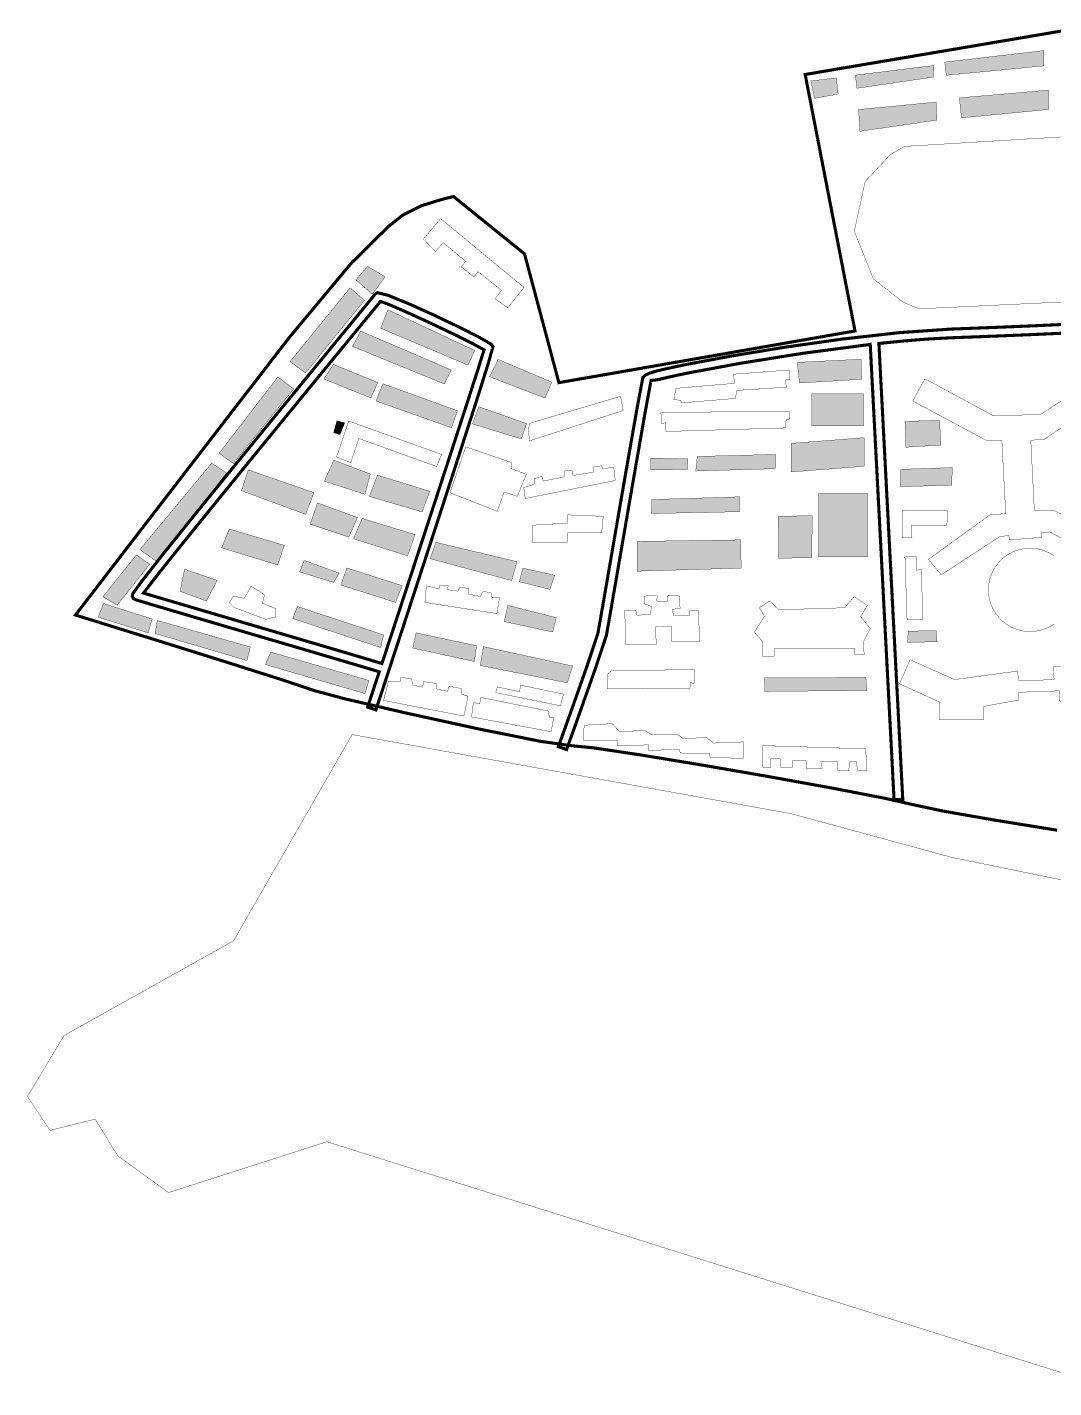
# Model space of a CAD drawing. Extents: x -14.6 to 30.8, y -26 to 29.
# Drawn here: x -14.64 to -5.38, y 16.13 to 28.39 of the extents above; entities that cross this region are included whole.
import ezdxf

# ---------------------------------------------------------------- set-up
doc = ezdxf.new("R2010")
doc.units = 0
doc.header["$LTSCALE"] = 0.000394
doc.linetypes.add('DASHED', pattern=[3e-06, 2e-06, -1e-06])
for name, color, linetype in [('CW_1001', 7, 'CONTINUOUS'), ('CW_1002', 7, 'CONTINUOUS'), ('CW_2001', 7, 'CONTINUOUS'), ('CW_2002', 7, 'CONTINUOUS'), ('CW_2003', 7, 'CONTINUOUS'), ('CW_2004', 7, 'CONTINUOUS'), ('CW_2006', 7, 'CONTINUOUS'), ('CW_2007', 7, 'CONTINUOUS')]:
    doc.layers.add(name, color=color, linetype=linetype)

msp = doc.modelspace()

# ---------------------------------------------------------------- linework, layer by layer
at = {"layer": 'CW_1001', "color": 1, "linetype": 'DASHED', "const_width": 0.02778}
msp.add_lwpolyline([(-5.351371, 21.154247), (-5.925039, 21.247113), (-6.382825, 21.327103), (-6.642969, 21.38263), (-6.905955, 21.442127), (-7.370126, 21.531881), (-7.9505, 21.637087), (-8.562097, 21.742936), (-9.119939, 21.834622), (-9.539044, 21.897338), (-9.734433, 21.916276), (-9.734433, 21.916276), (-10.012665, 21.955581), (-10.569129, 22.067316), (-11.218336, 22.209081), (-11.7748, 22.338481), (-12.053031, 22.413118), (-12.326405, 22.505126), (-12.866528, 22.676629), (-13.485263, 22.870213), (-13.994471, 23.028467), (-14.206016, 23.093976), (-14.146715, 23.171177), (-13.982143, 23.38531), (-13.73229, 23.710172), (-13.41715, 24.11956), (-13.056715, 24.587272), (-12.670977, 25.087105), (-12.279929, 25.592854), (-12.279929, 25.592854), (-11.719582, 26.264619), (-11.387908, 26.59218), (-11.25274, 26.700142), (-11.085227, 26.784265), (-10.889797, 26.844105), (-10.79589, 26.86689), (-10.155854, 26.350126), (-9.845756, 25.188992), (-7.174776, 25.655051), (-7.624205, 27.967142), (-5.191386, 28.379417)], dxfattribs=at)
at = {"layer": 'CW_1002', "color": 1, "linetype": 'CONTINUOUS', "const_width": 0.007874}
for points in [[(-11.57085, 22.263882), (-11.557667, 22.303961), (-11.521594, 22.413669), (-11.466083, 22.582559), (-11.726607, 22.660169), (-12.157888, 22.787411), (-12.663472, 22.936213), (-13.146635, 23.078426), (-13.512779, 23.186565), (-13.666902, 23.233028), (-13.666882, 23.233075), (-13.667272, 23.233205), (-13.686206, 23.245826), (-13.6934, 23.263628), (-13.688957, 23.286591), (-13.605844, 23.401866), (-13.404195, 23.657668), (-13.117717, 24.013537), (-12.780113, 24.429013), (-12.425089, 24.863636), (-12.086352, 25.276946), (-11.797605, 25.628483), (-11.592555, 25.877787), (-11.547799, 25.932191), (-11.518173, 25.96824), (-11.504606, 25.984843), (-11.504547, 25.984902), (-11.504555, 25.984906), (-11.497443, 25.991948), (-11.489021, 25.997005), (-11.479311, 26.000071), (-11.383207, 25.974878), (-11.1977, 25.899409), (-10.967874, 25.795642), (-10.741252, 25.687297), (-10.557105, 25.594133), (-10.460181, 25.537791), (-10.451198, 25.529162), (-10.444912, 25.51977), (-10.441394, 25.509626), (-10.44124, 25.509626), (-10.484148, 25.358024), (-10.602265, 24.983128), (-10.770694, 24.459847), (-10.964537, 23.863094), (-11.158897, 23.26778), (-11.328878, 22.748816), (-11.449581, 22.381113), (-11.49611, 22.239583)], [(-11.44161, 22.657031), (-11.307284, 23.066088), (-11.147539, 23.553122), (-10.978181, 24.070325), (-10.815016, 24.569887), (-10.673851, 25.004), (-10.57049, 25.324855), (-10.52074, 25.484642), (-10.624521, 25.541492), (-10.796003, 25.626951), (-11.001094, 25.724594), (-11.199627, 25.815745), (-11.361943, 25.886731), (-11.454854, 25.921685), (-11.531965, 25.827961), (-11.72085, 25.598326), (-11.984916, 25.276953), (-12.296387, 24.897236), (-12.62749, 24.492568), (-12.950449, 24.096343), (-13.237491, 23.741955), (-13.460841, 23.462797), (-13.592724, 23.292264), (-13.380957, 23.229417), (-13.045765, 23.130592), (-12.641323, 23.011567), (-12.137344, 22.86323), (-11.705949, 22.735904)]]:
    msp.add_lwpolyline(points, close=True, dxfattribs=at)
msp.add_lwpolyline([(-5.098969, 25.643836), (-5.55713, 25.623224), (-5.670655, 25.618445), (-5.788752, 25.613593), (-5.911248, 25.608685), (-6.037168, 25.603766), (-6.168002, 25.598784), (-6.303638, 25.593752), (-6.305575, 25.593681), (-6.508852, 25.582907), (-6.728171, 25.565435), (-6.959138, 25.542272), (-6.743965, 21.432252), (-6.822398, 21.428252), (-7.037323, 25.533535), (-7.63862, 25.454482), (-8.207498, 25.363796), (-8.675118, 25.277165), (-8.777467, 25.255975), (-8.865801, 25.236484), (-8.938591, 25.219047), (-8.980555, 25.211569), (-9.005316, 25.210134), (-9.014709, 25.207457), (-9.014736, 25.207469), (-9.065276, 24.935362), (-9.168075, 24.347202), (-9.285835, 23.665744), (-9.348837, 23.300852), (-9.395452, 23.032688), (-9.417496, 22.910402), (-9.41752, 22.910291), (-9.518436, 22.606161), (-9.686862, 22.130326), (-9.776224, 21.881343), (-9.850043, 21.907791), (-9.761284, 22.155064), (-9.59414, 22.626945), (-9.494417, 22.926591), (-9.494394, 22.926701), (-9.472685, 23.047392), (-9.426246, 23.314659), (-9.363346, 23.678972), (-9.243955, 24.369522), (-9.139544, 24.964471), (-9.087937, 25.235846), (-9.087913, 25.235909), (-9.087606, 25.236984), (-9.067405, 25.256334), (-9.023487, 25.275899), (-8.957661, 25.295331), (-8.885564, 25.312557), (-8.795997, 25.332252), (-8.690496, 25.354063), (-8.29097, 25.428866), (-7.808068, 25.508318), (-7.286715, 25.582174), (-6.771834, 25.640188), (-6.308346, 25.672114), (-6.306409, 25.672185), (-6.172642, 25.677148), (-6.041871, 25.682132), (-5.914327, 25.687118), (-5.791831, 25.692026), (-5.673734, 25.696878), (-5.560209, 25.701657), (-5.055628, 25.724486)], dxfattribs=at)
at = {"layer": 'CW_2001', "color": 1, "linetype": 'CONTINUOUS', "const_width": 0.003}
for points in [[(-6.365244, 28.078472), (-5.471339, 28.18248), (-5.471339, 28.04474), (-6.351189, 27.960409)], [(-7.171268, 27.960846), (-6.463882, 28.047866), (-6.466689, 27.944004), (-7.157232, 27.842949)], [(-7.572945, 27.908559), (-7.343409, 27.936551), (-7.326614, 27.790992), (-7.539354, 27.751803)], [(-6.233701, 27.755929), (-5.428067, 27.826106), (-5.428067, 27.652067), (-6.214051, 27.576276)], [(-6.442063, 27.718213), (-6.436465, 27.555858), (-7.130669, 27.455087), (-7.141866, 27.651031)], [(-11.528008, 25.986374), (-11.412425, 26.143236), (-11.572039, 26.236803), (-11.676614, 26.115717)], [(-11.728902, 26.044165), (-11.599559, 25.931335), (-12.130689, 25.276366), (-12.271039, 25.378189)], [(-11.388272, 25.845539), (-11.452949, 25.679862), (-10.666079, 25.347224), (-10.604583, 25.478602)], [(-11.633339, 25.653787), (-11.707205, 25.515811), (-10.879346, 25.177142), (-10.81663, 25.302575)], [(-10.394173, 25.399213), (-10.469858, 25.242236), (-9.970898, 25.05022), (-9.910287, 25.193323)], [(-7.695055, 25.371811), (-7.12, 25.4), (-7.114362, 25.219591), (-7.675323, 25.185764)], [(-11.879996, 25.353594), (-11.480157, 25.190087), (-11.541988, 25.051311), (-11.965185, 25.221689)], [(-8.791937, 25.137496), (-8.262315, 25.18274), (-8.270299, 25.265244), (-7.769953, 25.302504), (-7.761969, 25.214677), (-7.803059, 25.212598), (-7.793906, 25.148142), (-8.243685, 25.118866), (-8.251669, 25.047008), (-8.736047, 25.007087), (-8.749354, 25.031039), (-8.807906, 25.035031)], [(-12.238276, 25.131803), (-12.782, 24.459661), (-12.910417, 24.552559), (-12.380354, 25.241094)], [(-11.433323, 25.179039), (-11.494472, 25.023386), (-10.814878, 24.782957), (-10.760677, 24.935831)], [(-10.106677, 24.823449), (-9.289622, 25.065638), (-9.265669, 24.93789), (-10.112, 24.663764), (-10.119984, 24.775543)], [(-10.567339, 24.971575), (-10.625213, 24.817244), (-10.184268, 24.682205), (-10.137417, 24.82)], [(-8.925008, 24.91926), (-7.767291, 24.932567), (-7.761969, 24.86337), (-7.796567, 24.852724), (-7.80189, 24.780866), (-8.879764, 24.748929), (-8.879764, 24.82611), (-8.922346, 24.823449)], [(-11.848378, 24.845638), (-11.87748, 24.737543), (-11.819276, 24.720913), (-11.777701, 24.826236)], [(-8.597732, 24.523465), (-7.890961, 24.542205), (-7.893638, 24.413701), (-8.611118, 24.392283)], [(-13.472276, 23.574646), (-13.624843, 23.684984), (-12.977795, 24.462803), (-12.842937, 24.375622)], [(-11.87537, 24.489622), (-11.546835, 24.365748), (-11.595307, 24.18263), (-11.961543, 24.301118)], [(-10.162567, 24.24326), (-10.069417, 24.272535), (-10.066756, 24.323102), (-10.00022, 24.344394), (-9.986913, 24.301811), (-9.797953, 24.339071), (-9.79263, 24.392299), (-9.726094, 24.394961), (-9.71811, 24.352378), (-9.534472, 24.381654), (-9.531811, 24.429559), (-9.462508, 24.438843), (-9.449201, 24.414831), (-9.350835, 24.424236), (-9.337528, 24.307134), (-10.14926, 24.144787)], [(-8.682819, 24.501417), (-8.68548, 24.405606), (-9.015496, 24.402945), (-9.018157, 24.509402)], [(-11.482205, 24.354976), (-11.010945, 24.209559), (-11.078268, 24.023748), (-11.554913, 24.16378)], [(-12.02348, 24.104535), (-11.66263, 23.972583), (-11.740724, 23.797543), (-12.08811, 23.913339)], [(-9.007339, 24.135276), (-9.010016, 24.009449), (-8.217575, 24.025512), (-8.214898, 24.15937)], [(-11.619543, 23.964504), (-11.142898, 23.819087), (-11.21022, 23.62789), (-11.697638, 23.781386)], [(-10.081996, 23.903717), (-9.769228, 23.922429), (-9.769228, 23.99728), (-9.445768, 23.983913), (-9.459134, 23.839559), (-9.763882, 23.836886), (-9.769228, 23.751343), (-10.087343, 23.751343)], [(-12.818886, 23.869488), (-12.887193, 23.700087), (-12.383087, 23.545713), (-12.32161, 23.721945)], [(-10.955819, 23.74924), (-10.22378, 23.575244), (-10.271685, 23.404913), (-11.006236, 23.601858)], [(-9.13852, 23.757795), (-8.206866, 23.771181), (-8.201512, 23.51685), (-9.13852, 23.490079)], [(-13.957827, 23.259906), (-13.655811, 23.636409), (-13.53663, 23.551087), (-13.83052, 23.182709)], [(-12.144661, 23.587496), (-11.826898, 23.471701), (-11.878063, 23.38822), (-12.182362, 23.482472)], [(-13.22213, 23.507169), (-12.927744, 23.40589), (-13.025244, 23.22126), (-13.26222, 23.307433)], [(-11.758264, 23.518386), (-11.259346, 23.359272), (-11.318677, 23.208248), (-11.812201, 23.364665)], [(-9.925701, 23.325071), (-9.883118, 23.452819), (-10.170551, 23.516693), (-10.202488, 23.394268)], [(-12.621256, 23.353878), (-12.499783, 23.275957), (-12.521374, 23.20039), (-12.397228, 23.151811), (-12.402626, 23.076244), (-12.488988, 23.054654), (-12.775063, 23.162606), (-12.818244, 23.205787), (-12.780461, 23.265161), (-12.683303, 23.243571)], [(-10.404756, 23.106835), (-11.054142, 23.207969), (-11.040835, 23.357008), (-10.926394, 23.330394), (-10.921071, 23.362331), (-10.84389, 23.359669), (-10.849213, 23.322409), (-10.756063, 23.309102), (-10.742756, 23.341039), (-10.657591, 23.335717), (-10.660252, 23.282488), (-10.553795, 23.261197), (-10.529843, 23.309102), (-10.457984, 23.293134), (-10.447339, 23.250551), (-10.380803, 23.255874)], [(-13.952409, 23.197606), (-13.513606, 23.05811), (-13.550173, 22.933512), (-14.00252, 23.075717)], [(-10.305402, 23.180866), (-10.340409, 23.035449), (-9.901465, 22.941197), (-9.86915, 23.070457)], [(-8.826685, 22.85448), (-8.576469, 22.851846), (-8.587004, 23.133669), (-8.66602, 23.136303), (-8.668654, 23.088894), (-8.813516, 23.091528), (-8.821417, 23.146839), (-8.752937, 23.152106), (-8.755571, 23.265362), (-8.860925, 23.273264), (-8.868827, 23.217953), (-8.963646, 23.217953), (-8.958378, 23.267996), (-9.074268, 23.265362), (-9.076902, 23.196882), (-9.011055, 23.170543), (-9.018957, 23.102063), (-9.140114, 23.091528), (-9.153283, 23.138937), (-9.250736, 23.138937), (-9.245469, 22.828142), (-8.968913, 22.828142), (-8.971547, 22.991441), (-8.829319, 22.994075)], [(-7.992, 23.083118), (-8.081953, 22.940252), (-8.007874, 22.852945), (-8.01052, 22.720661), (-7.904693, 22.723307), (-7.899402, 22.79474), (-7.177134, 22.79474), (-7.177134, 22.739181), (-7.092472, 22.736535), (-7.097764, 22.855591), (-7.036913, 22.972), (-7.12422, 23.080472), (-7.06337, 23.181008), (-7.182425, 23.260378), (-7.267087, 23.159843), (-7.862362, 23.141323), (-7.944378, 23.220693), (-8.036976, 23.159843)], [(-12.203244, 23.170492), (-11.426551, 22.914291), (-11.45352, 22.801024), (-12.246394, 23.062618)], [(-13.467382, 23.044906), (-12.629189, 22.806197), (-12.659028, 22.68413), (-13.489083, 22.928264)], [(-11.133898, 22.93311), (-10.588835, 22.817654), (-10.60763, 22.675346), (-11.163433, 22.796173)], [(-12.445961, 22.760571), (-11.558697, 22.50437), (-11.593756, 22.385709), (-12.491807, 22.647303)], [(-10.52622, 22.809244), (-9.721039, 22.634205), (-9.769512, 22.483402), (-10.555843, 22.639591)], [(-9.371894, 22.591094), (-9.408768, 22.559488), (-9.408768, 22.427795), (-8.663386, 22.433063), (-8.660752, 22.483106), (-8.624646, 22.478976), (-8.624646, 22.602583)], [(-11.384157, 22.494709), (-11.277701, 22.494709), (-11.269717, 22.531969), (-11.173906, 22.518661), (-11.165921, 22.462772), (-11.075433, 22.444142), (-11.064787, 22.494709), (-10.950346, 22.476079), (-10.945024, 22.425512), (-10.849213, 22.406882), (-10.835906, 22.452126), (-10.724126, 22.430835), (-10.721465, 22.380268), (-10.665575, 22.361638), (-10.702835, 22.183323), (-11.42674, 22.324378)], [(-10.399654, 22.445701), (-10.200378, 22.402614), (-10.192299, 22.461858), (-9.80452, 22.381071), (-9.831449, 22.276047), (-10.415811, 22.394535)], [(-7.068661, 22.413764), (-7.986709, 22.405827), (-7.992, 22.527528), (-7.076598, 22.530173)], [(-10.548472, 22.350992), (-9.941669, 22.228567), (-9.931024, 22.170016), (-9.893673, 22.168272), (-9.915055, 22.042268), (-10.633638, 22.175339), (-10.617669, 22.303087), (-10.559118, 22.297764)], [(-9.542488, 22.108157), (-9.363654, 22.113417), (-9.295276, 22.03978), (-9.074362, 22.055559), (-9.016504, 22.01874), (-8.769291, 22.01348), (-8.721953, 21.976661), (-8.516819, 21.992441), (-8.448441, 21.939843), (-8.180189, 21.950362), (-8.180189, 21.803087), (-8.48, 21.808346), (-8.49052, 21.847795), (-8.750882, 21.850425), (-8.758772, 21.881984), (-9.037543, 21.874094), (-9.037543, 21.924063), (-9.316315, 21.913543), (-9.316315, 21.960882), (-9.621386, 21.963512), (-9.618756, 22.097638)], [(-8.007555, 21.916827), (-8.007555, 21.721921), (-7.936441, 21.716654), (-7.933807, 21.798303), (-7.849524, 21.798303), (-7.84689, 21.721921), (-7.741535, 21.719287), (-7.738902, 21.7825), (-7.61511, 21.779866), (-7.612476, 21.708752), (-7.470248, 21.711386), (-7.483417, 21.774598), (-7.333287, 21.774598), (-7.333287, 21.695583), (-7.230567, 21.690315), (-7.225299, 21.769331), (-7.159453, 21.769331), (-7.154185, 21.695583), (-7.069902, 21.687681), (-7.077803, 21.887854)]]:
    msp.add_lwpolyline(points, close=True, dxfattribs=at)
at = {"layer": 'CW_2001', "color": 1, "linetype": 'CONTINUOUS'}
for points in [[(-6.365244, 28.078472), (-5.471339, 28.18248), (-6.351189, 27.960409), (-5.471339, 28.04474)], [(-7.171268, 27.960846), (-6.463882, 28.047866), (-7.157232, 27.842949), (-6.466689, 27.944004)], [(-7.572945, 27.908559), (-7.343409, 27.936551), (-7.539354, 27.751803), (-7.326614, 27.790992)], [(-6.233701, 27.755929), (-5.428067, 27.826106), (-6.214051, 27.576276), (-5.428067, 27.652067)], [(-6.442063, 27.718213), (-6.436465, 27.555858), (-7.141866, 27.651031), (-7.130669, 27.455087)], [(-11.528008, 25.986374), (-11.412425, 26.143236), (-11.676614, 26.115717), (-11.572039, 26.236803)], [(-11.728902, 26.044165), (-11.599559, 25.931335), (-12.271039, 25.378189), (-12.130689, 25.276366)], [(-11.388272, 25.845539), (-11.452949, 25.679862), (-10.604583, 25.478602), (-10.666079, 25.347224)], [(-11.633339, 25.653787), (-11.707205, 25.515811), (-10.81663, 25.302575), (-10.879346, 25.177142)], [(-10.394173, 25.399213), (-10.469858, 25.242236), (-9.910287, 25.193323), (-9.970898, 25.05022)], [(-7.695055, 25.371811), (-7.12, 25.4), (-7.675323, 25.185764), (-7.114362, 25.219591)], [(-11.879996, 25.353594), (-11.480157, 25.190087), (-11.965185, 25.221689), (-11.541988, 25.051311)], [(-12.238276, 25.131803), (-12.782, 24.459661), (-12.380354, 25.241094), (-12.910417, 24.552559)], [(-11.433323, 25.179039), (-11.494472, 25.023386), (-10.760677, 24.935831), (-10.814878, 24.782957)], [(-10.567339, 24.971575), (-10.625213, 24.817244), (-10.137417, 24.82), (-10.184268, 24.682205)], [(-11.848378, 24.845638), (-11.87748, 24.737543), (-11.777701, 24.826236), (-11.819276, 24.720913)], [(-8.597732, 24.523465), (-7.890961, 24.542205), (-8.611118, 24.392283), (-7.893638, 24.413701)], [(-13.472276, 23.574646), (-13.624843, 23.684984), (-12.842937, 24.375622), (-12.977795, 24.462803)], [(-11.87537, 24.489622), (-11.546835, 24.365748), (-11.961543, 24.301118), (-11.595307, 24.18263)], [(-8.682819, 24.501417), (-8.68548, 24.405606), (-9.018157, 24.509402), (-9.015496, 24.402945)], [(-11.482205, 24.354976), (-11.010945, 24.209559), (-11.554913, 24.16378), (-11.078268, 24.023748)], [(-12.02348, 24.104535), (-11.66263, 23.972583), (-12.08811, 23.913339), (-11.740724, 23.797543)], [(-9.007339, 24.135276), (-9.010016, 24.009449), (-8.214898, 24.15937), (-8.217575, 24.025512)], [(-11.619543, 23.964504), (-11.142898, 23.819087), (-11.697638, 23.781386), (-11.21022, 23.62789)], [(-12.818886, 23.869488), (-12.887193, 23.700087), (-12.32161, 23.721945), (-12.383087, 23.545713)], [(-10.955819, 23.74924), (-10.22378, 23.575244), (-11.006236, 23.601858), (-10.271685, 23.404913)], [(-9.13852, 23.757795), (-8.206866, 23.771181), (-9.13852, 23.490079), (-8.201512, 23.51685)], [(-13.957827, 23.259906), (-13.655811, 23.636409), (-13.83052, 23.182709), (-13.53663, 23.551087)], [(-12.144661, 23.587496), (-11.826898, 23.471701), (-12.182362, 23.482472), (-11.878063, 23.38822)], [(-13.22213, 23.507169), (-12.927744, 23.40589), (-13.26222, 23.307433), (-13.025244, 23.22126)], [(-11.758264, 23.518386), (-11.259346, 23.359272), (-11.812201, 23.364665), (-11.318677, 23.208248)], [(-9.925701, 23.325071), (-9.883118, 23.452819), (-10.202488, 23.394268), (-10.170551, 23.516693)], [(-13.952409, 23.197606), (-13.513606, 23.05811), (-14.00252, 23.075717), (-13.550173, 22.933512)], [(-12.203244, 23.170492), (-11.426551, 22.914291), (-12.246394, 23.062618), (-11.45352, 22.801024)], [(-10.305402, 23.180866), (-10.340409, 23.035449), (-9.86915, 23.070457), (-9.901465, 22.941197)], [(-13.467382, 23.044906), (-12.629189, 22.806197), (-13.489083, 22.928264), (-12.659028, 22.68413)], [(-11.133898, 22.93311), (-10.588835, 22.817654), (-11.163433, 22.796173), (-10.60763, 22.675346)], [(-12.445961, 22.760571), (-11.558697, 22.50437), (-12.491807, 22.647303), (-11.593756, 22.385709)], [(-10.52622, 22.809244), (-9.721039, 22.634205), (-10.555843, 22.639591), (-9.769512, 22.483402)], [(-7.068661, 22.413764), (-7.986709, 22.405827), (-7.076598, 22.530173), (-7.992, 22.527528)]]:
    msp.add_solid(points, dxfattribs=at)
at = {"layer": 'CW_2002', "color": 1, "linetype": 'CONTINUOUS', "const_width": 0.003}
msp.add_lwpolyline([(-11.710622, 22.016394), (-12.780465, 20.156906), (-14.308811, 19.303579), (-14.639764, 18.753445), (-14.435953, 18.447728), (-14.028331, 18.549634), (-13.82452, 18.218441), (-13.365945, 17.887248), (-11.939268, 18.345823), (-4.882311, 16.129378), (-2.629697, 20.156906), (-6.297728, 20.908343), (-7.749657, 21.303165)], close=True, dxfattribs=at)
at = {"layer": 'CW_2003', "color": 1, "linetype": 'CONTINUOUS', "const_width": 0.003}
for points in [[(-6.54411, 25.22435), (-5.932961, 24.893311), (-5.506429, 24.899677), (-4.869815, 25.313476), (-4.761591, 25.160689), (-5.468232, 24.676862), (-5.589189, 24.670496), (-5.557358, 24.040248), (-5.385472, 24.040248), (-4.736126, 23.728307), (-4.837984, 23.537323), (-5.417303, 23.842898), (-5.493697, 23.836531), (-5.494, 23.793748), (-5.78348, 23.77148), (-5.786661, 23.809654), (-5.866189, 23.803291), (-6.397433, 23.456551), (-6.511953, 23.59652), (-5.952079, 24.00052), (-5.815291, 24.006882), (-5.850283, 24.668551), (-5.996614, 24.671732), (-6.654236, 25.023646)], [(-6.724134, 24.83937), (-6.412772, 24.848902), (-6.400063, 24.6265), (-6.714602, 24.607437)], [(-6.76226, 24.407276), (-6.298394, 24.423161), (-6.301571, 24.264303), (-6.765437, 24.251594)], [(-7.867236, 23.983425), (-7.561276, 23.989669), (-7.564398, 23.611902), (-7.864114, 23.605657)], [(-6.746374, 24.035547), (-6.339697, 24.03237), (-6.346051, 23.905283), (-6.663768, 23.905283), (-6.660591, 23.790906), (-6.749551, 23.790906)], [(-6.724134, 23.619339), (-6.622465, 23.622516), (-6.619287, 23.498606), (-6.574807, 23.504961), (-6.565276, 23.050626), (-6.705071, 23.050626)], [(-6.695539, 22.948957), (-6.441366, 22.952134), (-6.435012, 22.853642), (-6.698717, 22.847287)], [(-6.677799, 22.690626), (-6.276732, 22.512374), (-5.710146, 22.588768), (-5.697413, 22.499642), (-5.379106, 22.512374), (-5.385472, 22.626965), (-4.424185, 22.677894), (-4.411453, 22.448713), (-4.627902, 22.442346), (-4.608803, 22.327756), (-4.787055, 22.315024), (-4.806154, 22.423248), (-5.156291, 22.391417), (-5.149925, 22.315024), (-5.219953, 22.264094), (-5.334543, 22.32139), (-5.334543, 22.410516), (-5.697413, 22.397783), (-5.697413, 22.327756), (-6.01572, 22.270461), (-6.01572, 22.149504), (-6.416787, 22.149504), (-6.410421, 22.308657), (-6.773291, 22.474177)]]:
    msp.add_lwpolyline(points, close=True, dxfattribs=at)
at = {"layer": 'CW_2003', "color": 1, "linetype": 'CONTINUOUS'}
for points in [[(-6.724134, 24.83937), (-6.412772, 24.848902), (-6.714602, 24.607437), (-6.400063, 24.6265)], [(-6.76226, 24.407276), (-6.298394, 24.423161), (-6.765437, 24.251594), (-6.301571, 24.264303)], [(-7.867236, 23.983425), (-7.561276, 23.989669), (-7.864114, 23.605657), (-7.564398, 23.611902)], [(-6.695539, 22.948957), (-6.441366, 22.952134), (-6.698717, 22.847287), (-6.435012, 22.853642)]]:
    msp.add_solid(points, dxfattribs=at)
at = {"layer": 'CW_2004', "color": 1, "linetype": 'CONTINUOUS', "const_width": 0.003}
msp.add_lwpolyline([(-6.728728, 27.318811), (-4.933476, 27.427035), (-4.78564, 27.368325), (-4.506238, 27.144096), (-4.341425, 26.682197), (-4.463797, 26.220298), (-4.717735, 25.996068), (-4.857083, 25.937358), (-6.595039, 25.854598), (-6.736981, 25.911658), (-7.009074, 26.124334), (-7.180724, 26.554874), (-7.083346, 27.001919), (-6.855815, 27.245247)], close=True, dxfattribs=at)
msp.add_lwpolyline([(-5.379411, 23.628053), (-5.380829, 23.629046), (-5.382252, 23.630032), (-5.383679, 23.631012), (-5.385111, 23.631986), (-5.386548, 23.632952), (-5.387988, 23.633913), (-5.389434, 23.634866), (-5.390883, 23.635813), (-5.392337, 23.636753), (-5.393795, 23.637686), (-5.395258, 23.638613), (-5.396725, 23.639533), (-5.398196, 23.640446), (-5.399671, 23.641353), (-5.40115, 23.642252), (-5.402634, 23.643145), (-5.404121, 23.644031), (-5.405613, 23.64491), (-5.407109, 23.645782), (-5.408609, 23.646647), (-5.410112, 23.647505), (-5.41162, 23.648357), (-5.413131, 23.649201), (-5.414647, 23.650039), (-5.416166, 23.650869), (-5.417689, 23.651692), (-5.419216, 23.652509), (-5.420747, 23.653318), (-5.422281, 23.65412), (-5.423819, 23.654916), (-5.425361, 23.655704), (-5.426906, 23.656485), (-5.428455, 23.657259), (-5.430007, 23.658025), (-5.431563, 23.658785), (-5.433122, 23.659537), (-5.434685, 23.660282), (-5.436251, 23.66102), (-5.437821, 23.661751), (-5.439394, 23.662474), (-5.44097, 23.663191), (-5.44255, 23.6639), (-5.444133, 23.664601), (-5.445719, 23.665296), (-5.447308, 23.665983), (-5.448901, 23.666662), (-5.450496, 23.667335), (-5.452095, 23.668), (-5.453696, 23.668657), (-5.455301, 23.669308), (-5.456909, 23.66995), (-5.458519, 23.670586), (-5.460133, 23.671214), (-5.461749, 23.671834), (-5.463369, 23.672447), (-5.464991, 23.673053), (-5.466615, 23.673651), (-5.468243, 23.674242), (-5.469873, 23.674825), (-5.471506, 23.6754), (-5.473142, 23.675968), (-5.47478, 23.676529), (-5.476421, 23.677082), (-5.478064, 23.677627), (-5.47971, 23.678165), (-5.481358, 23.678695), (-5.483009, 23.679218), (-5.484662, 23.679733), (-5.486317, 23.68024), (-5.487975, 23.68074), (-5.489635, 23.681232), (-5.491297, 23.681717), (-5.492961, 23.682193), (-5.494628, 23.682662), (-5.496297, 23.683124), (-5.497968, 23.683578), (-5.499641, 23.684024), (-5.501316, 23.684462), (-5.502993, 23.684892), (-5.504672, 23.685315), (-5.506353, 23.68573), (-5.508036, 23.686138), (-5.50972, 23.686537), (-5.511407, 23.686929), (-5.513095, 23.687313), (-5.514785, 23.687689), (-5.516477, 23.688058), (-5.51817, 23.688418), (-5.519865, 23.688771), (-5.521562, 23.689116), (-5.52326, 23.689453), (-5.52496, 23.689782), (-5.526661, 23.690104), (-5.528364, 23.690418), (-5.530068, 23.690723), (-5.531774, 23.691021), (-5.533481, 23.691311), (-5.535189, 23.691594), (-5.536899, 23.691868), (-5.538609, 23.692134), (-5.540321, 23.692393), (-5.542034, 23.692644), (-5.543749, 23.692886), (-5.545464, 23.693121), (-5.547181, 23.693348), (-5.548898, 23.693567), (-5.550617, 23.693778), (-5.552336, 23.693982), (-5.554056, 23.694177), (-5.555778, 23.694364), (-5.5575, 23.694544), (-5.559223, 23.694715), (-5.560946, 23.694879), (-5.562671, 23.695034), (-5.564396, 23.695182), (-5.566122, 23.695321), (-5.567848, 23.695453), (-5.569575, 23.695577), (-5.571303, 23.695693), (-5.573031, 23.6958), (-5.574759, 23.6959), (-5.576488, 23.695992), (-5.578217, 23.696076), (-5.579947, 23.696152), (-5.581677, 23.69622), (-5.583408, 23.69628), (-5.585138, 23.696332), (-5.586869, 23.696376), (-5.5886, 23.696412), (-5.590331, 23.69644), (-5.592063, 23.69646), (-5.593794, 23.696472), (-5.595525, 23.696476), (-5.597257, 23.696473), (-5.598988, 23.696461), (-5.600719, 23.696441), (-5.602451, 23.696413), (-5.604182, 23.696377), (-5.605913, 23.696334), (-5.607643, 23.696282), (-5.609374, 23.696222), (-5.611104, 23.696154), (-5.612833, 23.696079), (-5.614563, 23.695995), (-5.616292, 23.695904), (-5.61802, 23.695804), (-5.619748, 23.695696), (-5.621476, 23.695581), (-5.623203, 23.695457), (-5.624929, 23.695326), (-5.626655, 23.695187), (-5.62838, 23.695039), (-5.630105, 23.694884), (-5.631828, 23.694721), (-5.633551, 23.69455), (-5.635273, 23.69437), (-5.636995, 23.694183), (-5.638715, 23.693988), (-5.640435, 23.693786), (-5.642153, 23.693575), (-5.643871, 23.693356), (-5.645587, 23.693129), (-5.647302, 23.692895), (-5.649017, 23.692652), (-5.65073, 23.692402), (-5.652442, 23.692143), (-5.654153, 23.691877), (-5.655862, 23.691603), (-5.657571, 23.691321), (-5.659278, 23.691031), (-5.660983, 23.690734), (-5.662688, 23.690428), (-5.66439, 23.690115), (-5.666092, 23.689794), (-5.667792, 23.689465), (-5.66949, 23.689128), (-5.671187, 23.688783), (-5.672882, 23.68843), (-5.674575, 23.68807), (-5.676267, 23.687702), (-5.677957, 23.687326), (-5.679646, 23.686942), (-5.681332, 23.686551), (-5.683017, 23.686151), (-5.6847, 23.685744), (-5.686381, 23.68533), (-5.68806, 23.684907), (-5.689737, 23.684477), (-5.691412, 23.684039), (-5.693085, 23.683593), (-5.694756, 23.68314), (-5.696425, 23.682678), (-5.698092, 23.68221), (-5.699756, 23.681733), (-5.701418, 23.681249), (-5.703079, 23.680757), (-5.704736, 23.680258), (-5.706392, 23.679751), (-5.708045, 23.679236), (-5.709696, 23.678713), (-5.711344, 23.678184), (-5.71299, 23.677646), (-5.714633, 23.677101), (-5.716274, 23.676548), (-5.717912, 23.675988), (-5.719548, 23.67542), (-5.721181, 23.674845), (-5.722811, 23.674262), (-5.724439, 23.673672), (-5.726064, 23.673074), (-5.727686, 23.672468), (-5.729305, 23.671856), (-5.730922, 23.671235), (-5.732535, 23.670608), (-5.734146, 23.669972), (-5.735754, 23.66933), (-5.737359, 23.66868), (-5.73896, 23.668022), (-5.740559, 23.667358), (-5.742155, 23.666686), (-5.743747, 23.666006), (-5.745337, 23.665319), (-5.746923, 23.664625), (-5.748506, 23.663924), (-5.750086, 23.663215), (-5.751662, 23.662499), (-5.753235, 23.661776), (-5.754805, 23.661046), (-5.756371, 23.660308), (-5.757934, 23.659563), (-5.759494, 23.658811), (-5.76105, 23.658051), (-5.762602, 23.657285), (-5.764151, 23.656511), (-5.765697, 23.655731), (-5.767238, 23.654943), (-5.768777, 23.654148), (-5.770311, 23.653346), (-5.771842, 23.652537), (-5.773369, 23.651721), (-5.774892, 23.650897), (-5.776411, 23.650067), (-5.777927, 23.64923), (-5.779439, 23.648386), (-5.780946, 23.647535), (-5.78245, 23.646677), (-5.78395, 23.645812), (-5.785446, 23.64494), (-5.786938, 23.644061), (-5.788425, 23.643175), (-5.789909, 23.642283), (-5.791389, 23.641384), (-5.792864, 23.640477), (-5.794335, 23.639565), (-5.795802, 23.638645), (-5.797265, 23.637718), (-5.798723, 23.636785), (-5.800177, 23.635845), (-5.801627, 23.634899), (-5.803072, 23.633945), (-5.804513, 23.632986), (-5.80595, 23.632019), (-5.807382, 23.631046), (-5.808809, 23.630066), (-5.810232, 23.62908), (-5.811651, 23.628087), (-5.813065, 23.627088), (-5.814474, 23.626082), (-5.815878, 23.625069), (-5.817278, 23.62405), (-5.818674, 23.623025), (-5.820064, 23.621993), (-5.82145, 23.620955), (-5.822831, 23.619911), (-5.824207, 23.61886), (-5.825578, 23.617803), (-5.826944, 23.616739), (-5.828305, 23.61567), (-5.829662, 23.614594), (-5.831013, 23.613511), (-5.83236, 23.612423), (-5.833701, 23.611328), (-5.835038, 23.610227), (-5.836369, 23.60912), (-5.837695, 23.608007), (-5.839016, 23.606888), (-5.840332, 23.605763), (-5.841643, 23.604631), (-5.842948, 23.603494), (-5.844248, 23.60235), (-5.845543, 23.601201), (-5.846833, 23.600046), (-5.848117, 23.598884), (-5.849396, 23.597717), (-5.850669, 23.596544), (-5.851937, 23.595365), (-5.8532, 23.59418), (-5.854457, 23.59299), (-5.855708, 23.591794), (-5.856955, 23.590591), (-5.858195, 23.589384), (-5.85943, 23.58817), (-5.860659, 23.586951), (-5.861883, 23.585726), (-5.863101, 23.584495), (-5.864313, 23.583259), (-5.86552, 23.582018), (-5.866721, 23.58077), (-5.867916, 23.579518), (-5.869106, 23.578259), (-5.870289, 23.576996), (-5.871467, 23.575727), (-5.872639, 23.574452), (-5.873805, 23.573172), (-5.874965, 23.571887), (-5.876119, 23.570596), (-5.877267, 23.5693), (-5.878409, 23.567999), (-5.879545, 23.566692), (-5.880675, 23.565381), (-5.8818, 23.564064), (-5.882917, 23.562742), (-5.884029, 23.561415), (-5.885135, 23.560082), (-5.886235, 23.558745), (-5.887328, 23.557402), (-5.888415, 23.556055), (-5.889496, 23.554702), (-5.890571, 23.553345), (-5.89164, 23.551983), (-5.892702, 23.550615), (-5.893758, 23.549243), (-5.894807, 23.547866), (-5.89585, 23.546484), (-5.896887, 23.545097), (-5.897918, 23.543706), (-5.898942, 23.54231), (-5.899959, 23.540909), (-5.90097, 23.539503), (-5.901975, 23.538093), (-5.902973, 23.536678), (-5.903964, 23.535259), (-5.904949, 23.533835), (-5.905928, 23.532407), (-5.906899, 23.530974), (-5.907865, 23.529536), (-5.908823, 23.528094), (-5.909775, 23.526648), (-5.91072, 23.525198), (-5.911659, 23.523743), (-5.912591, 23.522283), (-5.913516, 23.52082), (-5.914434, 23.519352), (-5.915345, 23.51788), (-5.91625, 23.516404), (-5.917148, 23.514923), (-5.918039, 23.513439), (-5.918923, 23.51195), (-5.919801, 23.510458), (-5.920671, 23.508961), (-5.921535, 23.50746), (-5.922391, 23.505956), (-5.923241, 23.504447), (-5.924084, 23.502934), (-5.92492, 23.501418), (-5.925748, 23.499898), (-5.92657, 23.498374), (-5.927385, 23.496846), (-5.928192, 23.495315), (-5.928993, 23.49378), (-5.929786, 23.492241), (-5.930573, 23.490698), (-5.931352, 23.489152), (-5.932124, 23.487602), (-5.932889, 23.486049), (-5.933647, 23.484492), (-5.934398, 23.482932), (-5.935141, 23.481368), (-5.935877, 23.479801), (-5.936606, 23.478231), (-5.937328, 23.476657), (-5.938043, 23.47508), (-5.93875, 23.4735), (-5.93945, 23.471916), (-5.940142, 23.470329), (-5.940828, 23.468739), (-5.941506, 23.467146), (-5.942176, 23.46555), (-5.942839, 23.46395), (-5.943495, 23.462348), (-5.944144, 23.460742), (-5.944785, 23.459134), (-5.945418, 23.457523), (-5.946044, 23.455909), (-5.946663, 23.454292), (-5.947274, 23.452672), (-5.947878, 23.451049), (-5.948475, 23.449423), (-5.949063, 23.447795), (-5.949645, 23.446164), (-5.950219, 23.444531), (-5.950785, 23.442895), (-5.951343, 23.441256), (-5.951895, 23.439614), (-5.952438, 23.437971), (-5.952974, 23.436324), (-5.953503, 23.434675), (-5.954023, 23.433024), (-5.954537, 23.431371), (-5.955042, 23.429715), (-5.95554, 23.428056), (-5.95603, 23.426396), (-5.956513, 23.424733), (-5.956988, 23.423068), (-5.957455, 23.421401), (-5.957915, 23.419732), (-5.958366, 23.41806), (-5.95881, 23.416387), (-5.959247, 23.414711), (-5.959676, 23.413034), (-5.960097, 23.411354), (-5.96051, 23.409673), (-5.960915, 23.40799), (-5.961313, 23.406304), (-5.961703, 23.404618), (-5.962085, 23.402929), (-5.962459, 23.401238), (-5.962826, 23.399546), (-5.963185, 23.397852), (-5.963536, 23.396157), (-5.963879, 23.39446), (-5.964214, 23.392761), (-5.964541, 23.391061), (-5.964861, 23.389359), (-5.965173, 23.387656), (-5.965477, 23.385952), (-5.965773, 23.384246), (-5.966061, 23.382539), (-5.966341, 23.38083), (-5.966614, 23.37912), (-5.966878, 23.377409), (-5.967135, 23.375697), (-5.967384, 23.373983), (-5.967625, 23.372269), (-5.967858, 23.370553), (-5.968083, 23.368836), (-5.9683, 23.367119), (-5.968509, 23.3654), (-5.96871, 23.36368), (-5.968904, 23.36196), (-5.969089, 23.360238), (-5.969267, 23.358516), (-5.969436, 23.356793), (-5.969598, 23.355069), (-5.969751, 23.353344), (-5.969897, 23.351619), (-5.970035, 23.349893), (-5.970165, 23.348167), (-5.970286, 23.34644), (-5.9704, 23.344712), (-5.970506, 23.342984), (-5.970604, 23.341255), (-5.970694, 23.339526), (-5.970776, 23.337797), (-5.97085, 23.336067), (-5.970916, 23.334337), (-5.970974, 23.332606), (-5.971024, 23.330876), (-5.971066, 23.329145), (-5.971101, 23.327414), (-5.971127, 23.325682), (-5.971145, 23.323951), (-5.971155, 23.32222), (-5.971157, 23.320488), (-5.971152, 23.318757), (-5.971138, 23.317026), (-5.971116, 23.315294), (-5.971086, 23.313563), (-5.971049, 23.311832), (-5.971003, 23.310101), (-5.970949, 23.308371), (-5.970888, 23.30664), (-5.970818, 23.30491), (-5.970741, 23.303181), (-5.970655, 23.301451), (-5.970561, 23.299723), (-5.97046, 23.297994), (-5.970351, 23.296266), (-5.970233, 23.294539), (-5.970108, 23.292812), (-5.969974, 23.291086), (-5.969833, 23.28936), (-5.969684, 23.287635), (-5.969527, 23.285911), (-5.969362, 23.284187), (-5.969188, 23.282465), (-5.969007, 23.280743), (-5.968818, 23.279022), (-5.968622, 23.277301), (-5.968417, 23.275582), (-5.968204, 23.273864), (-5.967983, 23.272147), (-5.967755, 23.27043), (-5.967518, 23.268715), (-5.967274, 23.267001), (-5.967022, 23.265288), (-5.966761, 23.263576), (-5.966493, 23.261866), (-5.966217, 23.260157), (-5.965934, 23.258449), (-5.965642, 23.256742), (-5.965342, 23.255037), (-5.965035, 23.253333), (-5.96472, 23.25163), (-5.964397, 23.249929), (-5.964066, 23.24823), (-5.963727, 23.246532), (-5.96338, 23.244836), (-5.963026, 23.243141), (-5.962664, 23.241448), (-5.962294, 23.239756), (-5.961916, 23.238067), (-5.96153, 23.236379), (-5.961137, 23.234693), (-5.960736, 23.233008), (-5.960327, 23.231326), (-5.95991, 23.229645), (-5.959486, 23.227967), (-5.959053, 23.22629), (-5.958614, 23.224616), (-5.958166, 23.222943), (-5.957711, 23.221273), (-5.957248, 23.219604), (-5.956777, 23.217938), (-5.956299, 23.216274), (-5.955813, 23.214612), (-5.955319, 23.212953), (-5.954818, 23.211295), (-5.954309, 23.20964), (-5.953792, 23.207988), (-5.953268, 23.206338), (-5.952736, 23.20469), (-5.952197, 23.203045), (-5.95165, 23.201402), (-5.951095, 23.199762), (-5.950533, 23.198124), (-5.949964, 23.196489), (-5.949387, 23.194857), (-5.948802, 23.193227), (-5.94821, 23.1916), (-5.94761, 23.189976), (-5.947003, 23.188354), (-5.946388, 23.186736), (-5.945766, 23.18512), (-5.945137, 23.183507), (-5.9445, 23.181897), (-5.943856, 23.18029), (-5.943204, 23.178686), (-5.942545, 23.177085), (-5.941878, 23.175487), (-5.941204, 23.173892), (-5.940523, 23.1723), (-5.939835, 23.170712), (-5.939139, 23.169126), (-5.938436, 23.167544), (-5.937725, 23.165965), (-5.937007, 23.164389), (-5.936282, 23.162817), (-5.93555, 23.161248), (-5.934811, 23.159683), (-5.934064, 23.15812), (-5.93331, 23.156562), (-5.932549, 23.155007), (-5.931781, 23.153455), (-5.931006, 23.151907), (-5.930223, 23.150362), (-5.929434, 23.148821), (-5.928637, 23.147284), (-5.927833, 23.145751), (-5.927023, 23.144221), (-5.926205, 23.142695), (-5.92538, 23.141172), (-5.924548, 23.139654), (-5.923709, 23.138139), (-5.922863, 23.136628), (-5.922011, 23.135122), (-5.921151, 23.133619), (-5.920284, 23.13212), (-5.919411, 23.130625), (-5.91853, 23.129134), (-5.917643, 23.127647), (-5.916749, 23.126165), (-5.915848, 23.124686), (-5.91494, 23.123212), (-5.914026, 23.121742), (-5.913104, 23.120276), (-5.912176, 23.118814), (-5.911241, 23.117357), (-5.9103, 23.115904), (-5.909352, 23.114455), (-5.908397, 23.113011), (-5.907435, 23.111571), (-5.906467, 23.110135), (-5.905492, 23.108704), (-5.904511, 23.107278), (-5.903523, 23.105856), (-5.902529, 23.104439), (-5.901528, 23.103026), (-5.90052, 23.101618), (-5.899506, 23.100214), (-5.898486, 23.098816), (-5.897459, 23.097421), (-5.896426, 23.096032), (-5.895386, 23.094648), (-5.89434, 23.093268), (-5.893288, 23.091893), (-5.892229, 23.090523), (-5.891164, 23.089158), (-5.890093, 23.087798), (-5.889015, 23.086442), (-5.887932, 23.085092), (-5.886842, 23.083747), (-5.885746, 23.082407), (-5.884643, 23.081072), (-5.883535, 23.079742), (-5.88242, 23.078417), (-5.881299, 23.077097), (-5.880173, 23.075782), (-5.87904, 23.074473), (-5.877901, 23.073169), (-5.876756, 23.07187), (-5.875605, 23.070576), (-5.874449, 23.069288), (-5.873286, 23.068005), (-5.872117, 23.066727), (-5.870943, 23.065455), (-5.869763, 23.064189), (-5.868576, 23.062927), (-5.867384, 23.061671), (-5.866187, 23.060421), (-5.864983, 23.059176), (-5.863774, 23.057937), (-5.862559, 23.056704), (-5.861339, 23.055476), (-5.860112, 23.054253), (-5.85888, 23.053037), (-5.857643, 23.051826), (-5.8564, 23.05062), (-5.855151, 23.049421), (-5.853897, 23.048227), (-5.852638, 23.047039), (-5.851373, 23.045857), (-5.850102, 23.044681), (-5.848827, 23.04351), (-5.847545, 23.042346), (-5.846259, 23.041187), (-5.844967, 23.040034), (-5.84367, 23.038888), (-5.842367, 23.037747), (-5.841059, 23.036612), (-5.839746, 23.035483), (-5.838428, 23.034361), (-5.837105, 23.033244), (-5.835776, 23.032134), (-5.834443, 23.03103), (-5.833104, 23.029931), (-5.831761, 23.02884), (-5.830412, 23.027754), (-5.829058, 23.026674), (-5.8277, 23.025601), (-5.826336, 23.024534), (-5.824967, 23.023473), (-5.823594, 23.022419), (-5.822216, 23.021371), (-5.820833, 23.020329), (-5.819445, 23.019294), (-5.818053, 23.018265), (-5.816655, 23.017243), (-5.815253, 23.016227), (-5.813847, 23.015217), (-5.812435, 23.014214), (-5.811019, 23.013218), (-5.809599, 23.012228), (-5.808174, 23.011245), (-5.806744, 23.010268), (-5.80531, 23.009298), (-5.803872, 23.008334), (-5.802429, 23.007377), (-5.800982, 23.006427), (-5.79953, 23.005483), (-5.798074, 23.004546), (-5.796614, 23.003616), (-5.795149, 23.002693), (-5.79368, 23.001776), (-5.792207, 23.000866), (-5.79073, 22.999963), (-5.789249, 22.999067), (-5.787763, 22.998177), (-5.786273, 22.997295), (-5.78478, 22.996419), (-5.783282, 22.99555), (-5.781781, 22.994688), (-5.780275, 22.993833), (-5.778765, 22.992985), (-5.777252, 22.992144), (-5.775735, 22.99131), (-5.774214, 22.990483), (-5.772689, 22.989663), (-5.77116, 22.98885), (-5.769628, 22.988044), (-5.768092, 22.987245), (-5.766552, 22.986453), (-5.765009, 22.985669), (-5.763462, 22.984891), (-5.761911, 22.984121), (-5.760357, 22.983357), (-5.758799, 22.982601), (-5.757238, 22.981852), (-5.755674, 22.981111), (-5.754106, 22.980376), (-5.752535, 22.979649), (-5.75096, 22.978929), (-5.749382, 22.978216), (-5.747801, 22.977511), (-5.746217, 22.976813), (-5.744629, 22.976122), (-5.743038, 22.975438), (-5.741444, 22.974762), (-5.739847, 22.974093), (-5.738247, 22.973432), (-5.736644, 22.972778), (-5.735038, 22.972131), (-5.733429, 22.971492), (-5.731817, 22.97086), (-5.730202, 22.970236), (-5.728584, 22.969619), (-5.726964, 22.969009), (-5.72534, 22.968407), (-5.723714, 22.967813), (-5.722085, 22.967226), (-5.720454, 22.966646), (-5.71882, 22.966074), (-5.717183, 22.96551), (-5.715543, 22.964953), (-5.713901, 22.964403), (-5.712257, 22.963862), (-5.71061, 22.963327), (-5.708961, 22.962801), (-5.707309, 22.962282), (-5.705655, 22.961771), (-5.703998, 22.961267), (-5.702339, 22.960771), (-5.700678, 22.960282), (-5.699015, 22.959802), (-5.697349, 22.959329), (-5.695682, 22.958863), (-5.694012, 22.958406), (-5.69234, 22.957956), (-5.690666, 22.957513), (-5.68899, 22.957079), (-5.687312, 22.956652), (-5.685632, 22.956233), (-5.68395, 22.955821), (-5.682266, 22.955418), (-5.680581, 22.955022), (-5.678894, 22.954634), (-5.677204, 22.954254), (-5.675514, 22.953881), (-5.673821, 22.953516), (-5.672127, 22.95316), (-5.670431, 22.952811), (-5.668733, 22.952469), (-5.667034, 22.952136), (-5.665334, 22.95181), (-5.663632, 22.951493), (-5.661929, 22.951183), (-5.660224, 22.950881), (-5.658517, 22.950586), (-5.65681, 22.9503), (-5.655101, 22.950022), (-5.653391, 22.949751), (-5.651679, 22.949489), (-5.649967, 22.949234), (-5.648253, 22.948987), (-5.646538, 22.948748), (-5.644822, 22.948517), (-5.643105, 22.948294), (-5.641387, 22.948078), (-5.639669, 22.947871), (-5.637949, 22.947672), (-5.636228, 22.94748), (-5.634506, 22.947297), (-5.632784, 22.947121), (-5.63106, 22.946954), (-5.629336, 22.946794), (-5.627612, 22.946642), (-5.625886, 22.946498), (-5.62416, 22.946362), (-5.622434, 22.946235), (-5.620706, 22.946115), (-5.618978, 22.946003), (-5.61725, 22.945899), (-5.615521, 22.945803), (-5.613792, 22.945715), (-5.612063, 22.945635), (-5.610333, 22.945562), (-5.608603, 22.945498), (-5.606872, 22.945442), (-5.605141, 22.945394), (-5.60341, 22.945354), (-5.601679, 22.945322), (-5.599948, 22.945297), (-5.598217, 22.945281), (-5.596485, 22.945273), (-5.594754, 22.945273), (-5.593023, 22.94528), (-5.591291, 22.945296), (-5.58956, 22.94532), (-5.587829, 22.945351), (-5.586098, 22.945391), (-5.584367, 22.945438), (-5.582637, 22.945494), (-5.580906, 22.945557), (-5.579176, 22.945629), (-5.577447, 22.945708), (-5.575718, 22.945796), (-5.573989, 22.945891), (-5.572261, 22.945995), (-5.570533, 22.946106), (-5.568806, 22.946225), (-5.567079, 22.946353), (-5.565353, 22.946488), (-5.563627, 22.946631), (-5.561902, 22.946782), (-5.560178, 22.946941), (-5.558455, 22.947108), (-5.556732, 22.947283), (-5.555011, 22.947466), (-5.55329, 22.947657), (-5.55157, 22.947856), (-5.549851, 22.948063), (-5.548133, 22.948277), (-5.546416, 22.9485), (-5.5447, 22.94873), (-5.542985, 22.948969), (-5.541271, 22.949215), (-5.539558, 22.949469), (-5.537847, 22.949731), (-5.536137, 22.950001), (-5.534428, 22.950279), (-5.53272, 22.950565), (-5.531014, 22.950858), (-5.529309, 22.95116), (-5.527605, 22.951469), (-5.525903, 22.951786), (-5.524203, 22.952111), (-5.522503, 22.952444), (-5.520806, 22.952785), (-5.51911, 22.953133), (-5.517416, 22.95349), (-5.515723, 22.953854), (-5.514032, 22.954226), (-5.512343, 22.954605), (-5.510655, 22.954993), (-5.508969, 22.955388), (-5.507286, 22.955791), (-5.505604, 22.956202), (-5.503923, 22.95662), (-5.502245, 22.957047), (-5.500569, 22.957481), (-5.498895, 22.957922), (-5.497223, 22.958372), (-5.495553, 22.958829), (-5.493885, 22.959294), (-5.49222, 22.959766), (-5.490556, 22.960246), (-5.488895, 22.960734), (-5.487236, 22.96123), (-5.485579, 22.961733), (-5.483925, 22.962244), (-5.482273, 22.962762), (-5.480623, 22.963288), (-5.478976, 22.963822), (-5.477331, 22.964363), (-5.475689, 22.964911), (-5.47405, 22.965468), (-5.472413, 22.966032), (-5.470778, 22.966603), (-5.469147, 22.967182), (-5.467517, 22.967769), (-5.465891, 22.968362), (-5.464268, 22.968964), (-5.462647, 22.969573), (-5.461029, 22.970189), (-5.459414, 22.970813), (-5.457801, 22.971444), (-5.456192, 22.972083), (-5.454586, 22.972729), (-5.452983, 22.973383), (-5.451382, 22.974044), (-5.449785, 22.974712), (-5.448191, 22.975388), (-5.4466, 22.976071), (-5.445012, 22.976761), (-5.443427, 22.977458), (-5.441846, 22.978163), (-5.440268, 22.978876), (-5.438693, 22.979595), (-5.437121, 22.980322), (-5.435553, 22.981056), (-5.433988, 22.981797), (-5.432427, 22.982545), (-5.430869, 22.983301), (-5.429315, 22.984063), (-5.427764, 22.984833), (-5.426217, 22.98561), (-5.424673, 22.986395), (-5.423133, 22.987186), (-5.421597, 22.987984), (-5.420064, 22.98879), (-5.418535, 22.989602), (-5.41701, 22.990422), (-5.415489, 22.991248), (-5.413971, 22.992082), (-5.412457, 22.992922), (-5.410948, 22.99377), (-5.409442, 22.994624), (-5.40794, 22.995486), (-5.406442, 22.996354), (-5.404948, 22.997229), (-5.403458, 22.998111), (-5.401972, 22.999), (-5.400491, 22.999896), (-5.399013, 23.000798), (-5.39754, 23.001708), (-5.396071, 23.002624), (-5.394606, 23.003547), (-5.393145, 23.004477), (-5.391689, 23.005413), (-5.390237, 23.006356), (-5.388789, 23.007306), (-5.387346, 23.008262), (-5.385907, 23.009225), (-5.384473, 23.010195), (-5.383043, 23.011172), (-5.381617, 23.012154), (-5.380197, 23.013144), (-5.37878, 23.01414)], dxfattribs=at)
at = {"layer": 'CW_2006', "color": 1, "linetype": 'CONTINUOUS', "const_width": 0.003}
for points in [[(-11.067965, 26.483673), (-10.959894, 26.37128), (-10.888567, 26.451252), (-10.687555, 26.282661), (-10.726461, 26.232949), (-10.611906, 26.142169), (-10.575161, 26.18972), (-10.363343, 26.02113), (-10.421701, 25.94548), (-10.307146, 25.863346), (-10.160169, 26.047067), (-10.912343, 26.667394)], [(-7.563996, 24.799323), (-7.096705, 24.799323), (-7.096705, 25.089213), (-7.563996, 25.089213)], [(-11.74137, 24.842661), (-11.850327, 24.52015), (-11.723937, 24.46785), (-11.649846, 24.685764), (-10.948165, 24.432984), (-10.904583, 24.541941)], [(-7.750047, 24.641508), (-7.092378, 24.692823), (-7.092378, 24.435362), (-7.750047, 24.384047)], [(-10.686272, 24.610209), (-10.827787, 24.196547), (-10.401063, 24.028906), (-10.340102, 24.203079), (-10.220358, 24.16389), (-10.139803, 24.362012), (-10.274787, 24.414264), (-10.27261, 24.468693)], [(-12.64789, 24.402476), (-12.708906, 24.215071), (-12.129256, 24.001516), (-12.055165, 24.197638)], [(-7.503421, 23.61811), (-7.062091, 23.61811), (-7.062091, 24.189244), (-7.503421, 24.189244)]]:
    msp.add_lwpolyline(points, close=True, dxfattribs=at)
at = {"layer": 'CW_2006', "color": 4}
for points in [[(-7.563996, 24.799323), (-7.096705, 24.799323), (-7.563996, 25.089213), (-7.096705, 25.089213)], [(-7.503421, 23.61811), (-7.062091, 23.61811), (-7.503421, 24.189244), (-7.062091, 24.189244)]]:
    msp.add_solid(points, dxfattribs=at)
at = {"layer": 'CW_2006', "color": 4, "linetype": 'CONTINUOUS'}
for points in [[(-7.750047, 24.641508), (-7.092378, 24.692823), (-7.750047, 24.384047), (-7.092378, 24.435362)], [(-12.64789, 24.402476), (-12.708906, 24.215071), (-12.055165, 24.197638), (-12.129256, 24.001516)]]:
    msp.add_solid(points, dxfattribs=at)
at = {"layer": 'CW_2007', "color": 2, "linetype": 'CONTINUOUS', "const_width": 0.02778}
for points in [[(-11.57085, 22.263882), (-11.557667, 22.303961), (-11.521594, 22.413669), (-11.466083, 22.582559), (-11.726607, 22.660169), (-12.157888, 22.787411), (-12.663472, 22.936213), (-13.146635, 23.078426), (-13.512779, 23.186565), (-13.666902, 23.233028), (-13.666882, 23.233075), (-13.667272, 23.233205), (-13.686206, 23.245826), (-13.6934, 23.263628), (-13.688957, 23.286591), (-13.605844, 23.401866), (-13.404195, 23.657668), (-13.117717, 24.013537), (-12.780113, 24.429013), (-12.425089, 24.863636), (-12.086352, 25.276946), (-11.797605, 25.628483), (-11.592555, 25.877787), (-11.547799, 25.932191), (-11.518173, 25.96824), (-11.504606, 25.984843), (-11.504547, 25.984902), (-11.504555, 25.984906), (-11.497443, 25.991948), (-11.489021, 25.997005), (-11.479311, 26.000071), (-11.383207, 25.974878), (-11.1977, 25.899409), (-10.967874, 25.795642), (-10.741252, 25.687297), (-10.557105, 25.594133), (-10.460181, 25.537791), (-10.451198, 25.529162), (-10.444912, 25.51977), (-10.441394, 25.509626), (-10.44124, 25.509626), (-10.484148, 25.358024), (-10.602265, 24.983128), (-10.770694, 24.459847), (-10.964537, 23.863094), (-11.158897, 23.26778), (-11.328878, 22.748816), (-11.449581, 22.381113), (-11.49611, 22.239583)], [(-11.44161, 22.657031), (-11.307284, 23.066088), (-11.147539, 23.553122), (-10.978181, 24.070325), (-10.815016, 24.569887), (-10.673851, 25.004), (-10.57049, 25.324855), (-10.52074, 25.484642), (-10.624521, 25.541492), (-10.796003, 25.626951), (-11.001094, 25.724594), (-11.199627, 25.815745), (-11.361943, 25.886731), (-11.454854, 25.921685), (-11.531965, 25.827961), (-11.72085, 25.598326), (-11.984916, 25.276953), (-12.296387, 24.897236), (-12.62749, 24.492568), (-12.950449, 24.096343), (-13.237491, 23.741955), (-13.460841, 23.462797), (-13.592724, 23.292264), (-13.380957, 23.229417), (-13.045765, 23.130592), (-12.641323, 23.011567), (-12.137344, 22.86323), (-11.705949, 22.735904)]]:
    msp.add_lwpolyline(points, close=True, dxfattribs=at)
msp.add_lwpolyline([(-5.098969, 25.643836), (-5.55713, 25.623224), (-5.670655, 25.618445), (-5.788752, 25.613593), (-5.911248, 25.608685), (-6.037168, 25.603766), (-6.168002, 25.598784), (-6.303638, 25.593752), (-6.305575, 25.593681), (-6.508852, 25.582907), (-6.728171, 25.565435), (-6.959138, 25.542272), (-6.743965, 21.432252), (-6.822398, 21.428252), (-7.037323, 25.533535), (-7.63862, 25.454482), (-8.207498, 25.363796), (-8.675118, 25.277165), (-8.777467, 25.255975), (-8.865801, 25.236484), (-8.938591, 25.219047), (-8.980555, 25.211569), (-9.005316, 25.210134), (-9.014709, 25.207457), (-9.014736, 25.207469), (-9.065276, 24.935362), (-9.168075, 24.347202), (-9.285835, 23.665744), (-9.348837, 23.300852), (-9.395452, 23.032688), (-9.417496, 22.910402), (-9.41752, 22.910291), (-9.518436, 22.606161), (-9.686862, 22.130326), (-9.776224, 21.881343), (-9.850043, 21.907791), (-9.761284, 22.155064), (-9.59414, 22.626945), (-9.494417, 22.926591), (-9.494394, 22.926701), (-9.472685, 23.047392), (-9.426246, 23.314659), (-9.363346, 23.678972), (-9.243955, 24.369522), (-9.139544, 24.964471), (-9.087937, 25.235846), (-9.087913, 25.235909), (-9.087606, 25.236984), (-9.067405, 25.256334), (-9.023487, 25.275899), (-8.957661, 25.295331), (-8.885564, 25.312557), (-8.795997, 25.332252), (-8.690496, 25.354063), (-8.29097, 25.428866), (-7.808068, 25.508318), (-7.286715, 25.582174), (-6.771834, 25.640188), (-6.308346, 25.672114), (-6.306409, 25.672185), (-6.172642, 25.677148), (-6.041871, 25.682132), (-5.914327, 25.687118), (-5.791831, 25.692026), (-5.673734, 25.696878), (-5.560209, 25.701657), (-5.055628, 25.724486)], dxfattribs=at)

doc.saveas('drawing.dxf')
